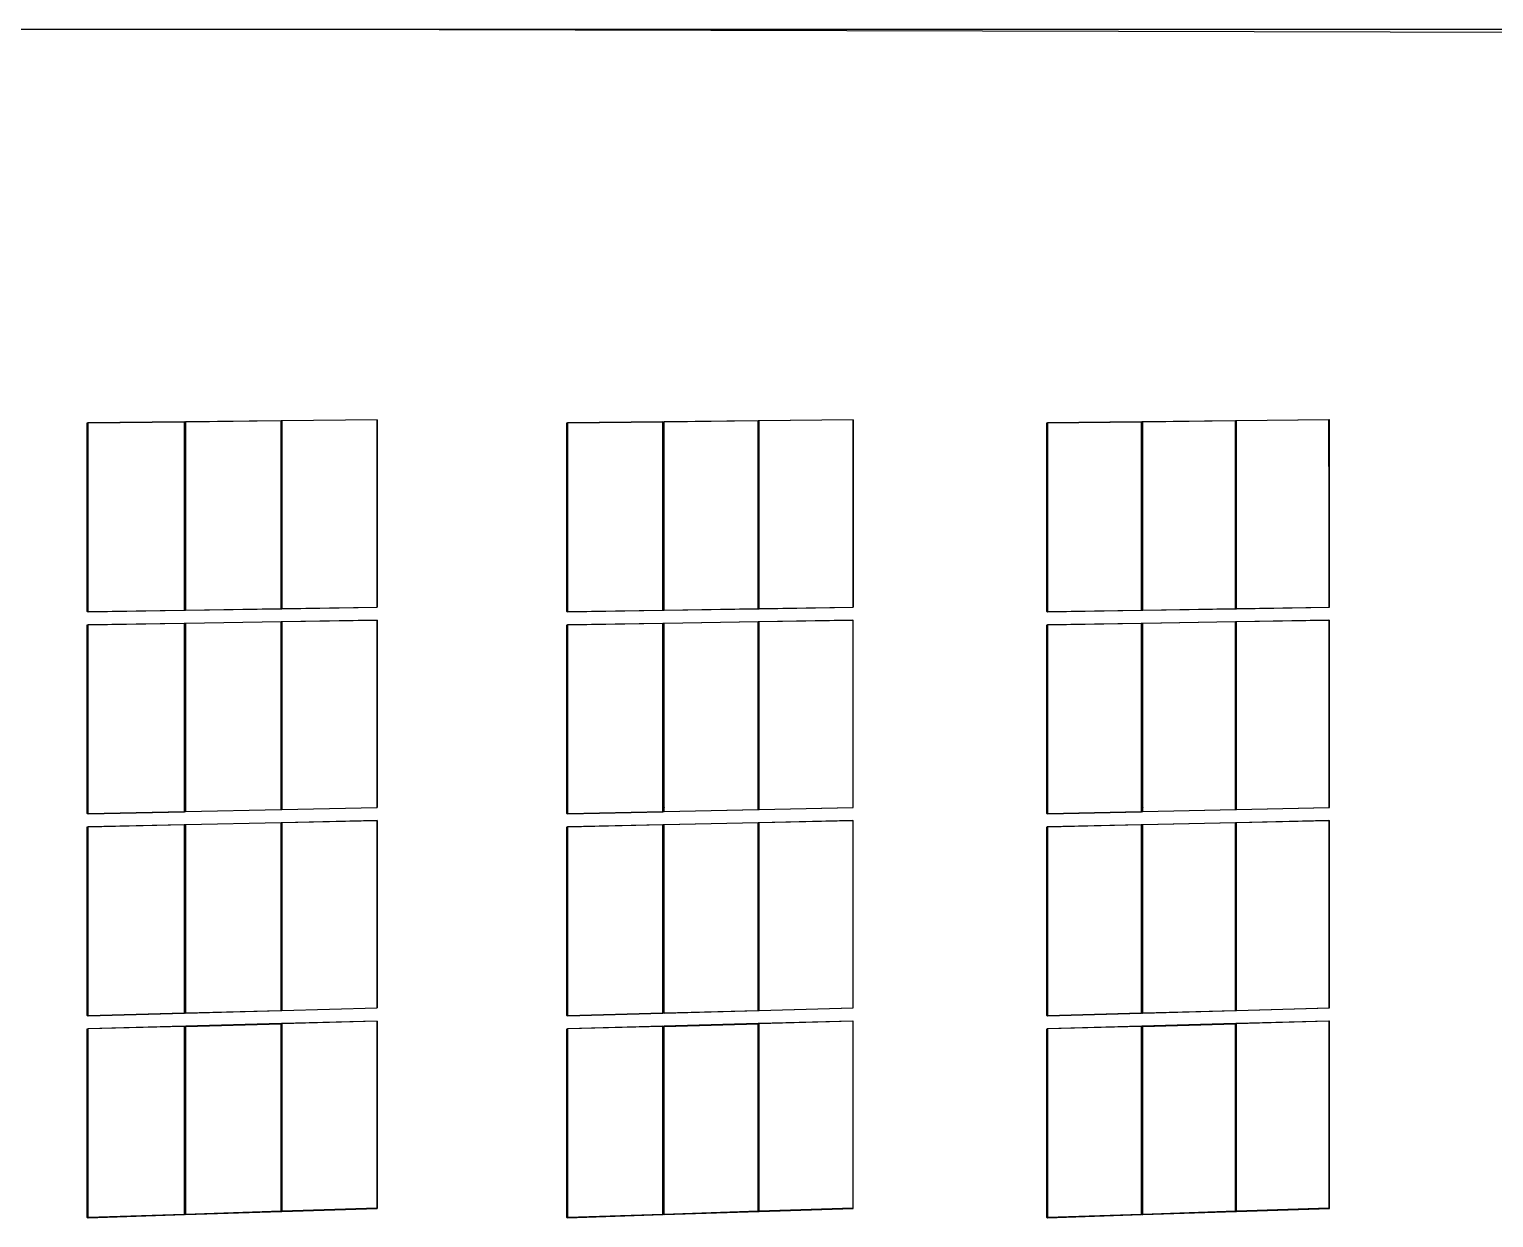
# Model space of a CAD drawing. Header units: inches. Extents: x -3457 to 3579, y -2730 to 2631.
# Drawn here: x -1955 to -1079, y -709 to 2 of the extents above; entities that cross this region are included whole.
import ezdxf

# ---------------------------------------------------------------- set-up
doc = ezdxf.new("R2010")
doc.units = ezdxf.units.IN
doc.header["$MEASUREMENT"] = 0

msp = doc.modelspace()

# ---------------------------------------------------------------- linework, layer by layer
for p, q in [((-2886.52, 2.08), (-1.72, 2.08)), ((-2886.52, 2.06), (-1791.26, 2.06)), ((-1791.26, 2.06), (-1.7, -2.06)), ((-1791.26, 2.06), (-1.7, 2.06)), ((-1920.58, -346.32), (-1920.58, -233.45)), ((-1920.58, -233.45), (-1920.46, -233.49)), ((-1920.58, -233.45), (-1920.18, -233.45)), ((-1920.46, -346.32), (-1920.46, -233.49)), ((-1920.18, -233.49), (-1920.46, -233.49)), ((-1862.56, -232.84), (-1920.18, -233.45)), ((-1920.18, -233.45), (-1920.06, -233.49)), ((-1920.18, -233.45), (-1920.18, -233.49)), ((-1920.18, -233.49), (-1920.18, -346.32)), ((-1920.06, -233.49), (-1920.18, -233.49)), ((-1862.56, -232.88), (-1920.06, -233.49)), ((-1920.06, -346.32), (-1920.06, -233.49)), ((-1862.56, -232.84), (-1862.43, -232.87)), ((-1862.56, -232.84), (-1862.56, -232.88)), ((-1862.43, -232.87), (-1862.56, -232.88)), ((-1862.56, -232.88), (-1862.56, -345.41)), ((-1862.43, -345.47), (-1862.43, -232.87)), ((-1862.25, -345.41), (-1862.25, -232.83)), ((-1862.25, -232.83), (-1862.12, -232.87)), ((-1862.12, -345.46), (-1862.12, -232.87)), ((-1861.72, -232.87), (-1862.12, -232.87)), ((-1804.63, -232.22), (-1861.85, -232.83)), ((-1861.85, -232.83), (-1861.72, -232.87)), ((-1861.85, -232.83), (-1861.85, -345.4)), ((-1804.63, -232.26), (-1861.72, -232.87)), ((-1861.72, -345.4), (-1861.72, -232.87)), ((-1804.54, -232.22), (-1804.63, -232.22)), ((-1804.63, -232.26), (-1804.63, -232.22)), ((-1804.63, -232.22), (-1804.54, -232.25)), ((-1804.63, -344.5), (-1804.63, -232.26)), ((-1804.54, -232.26), (-1804.63, -232.26)), ((-1804.54, -232.22), (-1804.54, -232.25)), ((-1804.54, -232.22), (-1804.4, -232.26)), ((-1804.54, -232.25), (-1804.5, -232.26)), ((-1804.54, -232.25), (-1804.54, -232.26)), ((-1804.54, -232.26), (-1804.54, -344.5)), ((-1804.5, -232.26), (-1804.54, -232.26)), ((-1804.4, -232.26), (-1804.5, -232.26)), ((-1804.5, -344.52), (-1804.5, -232.26)), ((-1804.4, -317.21), (-1804.4, -232.26)), ((-1804.24, -232.26), (-1804.4, -232.26)), ((-1747.22, -231.61), (-1804.24, -232.22)), ((-1804.24, -232.22), (-1804.1, -232.26)), ((-1804.24, -232.22), (-1804.24, -232.26)), ((-1804.1, -232.26), (-1804.24, -232.26)), ((-1804.24, -271.4), (-1804.1, -232.26)), ((-1804.24, -232.26), (-1804.24, -271.4)), ((-1747.22, -231.65), (-1804.1, -232.26)), ((-1804.1, -344.49), (-1804.1, -232.26)), ((-1747.22, -231.61), (-1747.08, -231.65)), ((-1747.22, -231.61), (-1747.22, -231.65)), ((-1747.08, -231.65), (-1747.22, -231.65)), ((-1747.22, -231.65), (-1747.22, -343.6)), ((-1747.08, -343.65), (-1747.22, -231.65)), ((-1747.08, -343.65), (-1747.08, -231.65)), ((-1633.63, -346.32), (-1633.63, -233.45)), ((-1633.63, -233.45), (-1633.46, -233.49)), ((-1633.63, -233.45), (-1633.24, -233.45)), ((-1633.46, -346.32), (-1633.46, -233.49)), ((-1633.24, -233.49), (-1633.46, -233.49)), ((-1576.37, -232.84), (-1633.24, -233.45)), ((-1633.24, -233.45), (-1633.07, -233.49)), ((-1633.24, -233.45), (-1633.24, -233.49)), ((-1633.24, -233.49), (-1633.24, -346.32)), ((-1633.07, -233.49), (-1633.24, -233.49)), ((-1576.37, -232.88), (-1633.07, -233.49)), ((-1633.07, -346.32), (-1633.07, -233.49)), ((-1576.37, -232.84), (-1576.19, -232.87)), ((-1576.37, -232.84), (-1576.37, -232.88)), ((-1576.19, -232.87), (-1576.37, -232.88)), ((-1576.37, -232.88), (-1576.37, -345.41)), ((-1576.19, -345.47), (-1576.19, -232.87)), ((-1576.06, -345.41), (-1576.06, -232.83)), ((-1576.06, -232.83), (-1575.89, -232.87)), ((-1575.89, -345.46), (-1575.89, -232.87)), ((-1575.49, -232.87), (-1575.89, -232.87)), ((-1519.2, -232.22), (-1575.67, -232.83)), ((-1575.67, -232.83), (-1575.49, -232.87)), ((-1575.67, -232.83), (-1575.67, -345.4)), ((-1519.2, -232.26), (-1575.49, -232.87)), ((-1575.49, -345.4), (-1575.49, -232.87)), ((-1519.1, -232.22), (-1519.2, -232.22)), ((-1519.2, -232.26), (-1519.2, -232.22)), ((-1519.2, -232.22), (-1519.1, -232.24)), ((-1519.2, -344.5), (-1519.2, -232.26)), ((-1519.1, -232.26), (-1519.2, -232.26)), ((-1519.1, -232.22), (-1519.1, -232.24)), ((-1519.1, -232.22), (-1518.92, -232.26)), ((-1519.1, -232.24), (-1519.01, -232.26)), ((-1519.1, -232.24), (-1519.1, -232.26)), ((-1519.1, -232.26), (-1519.1, -344.5)), ((-1519.01, -232.26), (-1519.1, -232.26)), ((-1518.92, -232.26), (-1519.01, -232.26)), ((-1519.01, -344.53), (-1519.01, -232.26)), ((-1518.92, -317.21), (-1518.92, -232.26)), ((-1518.81, -232.26), (-1518.92, -232.26)), ((-1462.53, -231.61), (-1518.81, -232.22)), ((-1518.81, -232.22), (-1518.62, -232.26)), ((-1518.81, -232.22), (-1518.81, -232.26)), ((-1518.62, -232.26), (-1518.81, -232.26)), ((-1518.81, -285.12), (-1518.62, -232.26)), ((-1518.81, -232.26), (-1518.81, -285.12)), ((-1462.53, -231.65), (-1518.62, -232.26)), ((-1518.62, -344.49), (-1518.62, -232.26)), ((-1462.53, -231.61), (-1462.34, -231.65)), ((-1462.53, -231.61), (-1462.53, -231.65)), ((-1462.34, -231.65), (-1462.53, -231.65)), ((-1462.53, -231.65), (-1462.53, -343.6)), ((-1462.34, -343.65), (-1462.53, -231.65)), ((-1462.34, -343.65), (-1462.34, -231.65)), ((-1346.68, -346.32), (-1346.68, -233.45)), ((-1346.68, -233.45), (-1346.47, -233.49)), ((-1346.68, -233.45), (-1346.29, -233.45)), ((-1346.47, -346.32), (-1346.47, -233.49)), ((-1346.29, -233.49), (-1346.47, -233.49)), ((-1290.17, -232.84), (-1346.29, -233.45)), ((-1346.29, -233.45), (-1346.08, -233.49)), ((-1346.29, -233.45), (-1346.29, -233.49)), ((-1346.29, -233.49), (-1346.29, -346.32)), ((-1346.08, -233.49), (-1346.29, -233.49)), ((-1290.17, -232.88), (-1346.08, -233.49)), ((-1346.08, -346.32), (-1346.08, -233.49)), ((-1290.17, -232.84), (-1289.95, -232.87)), ((-1290.17, -232.84), (-1290.17, -232.88)), ((-1289.95, -232.87), (-1290.17, -232.88)), ((-1290.17, -232.88), (-1290.17, -345.41)), ((-1289.95, -345.47), (-1289.95, -232.87)), ((-1289.87, -345.41), (-1289.87, -232.83)), ((-1289.87, -232.83), (-1289.65, -232.87)), ((-1289.65, -345.46), (-1289.65, -232.87)), ((-1289.26, -232.87), (-1289.65, -232.87)), ((-1233.76, -232.22), (-1289.49, -232.83)), ((-1289.49, -232.83), (-1289.26, -232.87)), ((-1289.49, -232.83), (-1289.49, -345.4)), ((-1233.76, -232.26), (-1289.26, -232.87)), ((-1289.26, -345.4), (-1289.26, -232.87)), ((-1233.66, -232.22), (-1233.76, -232.22)), ((-1233.76, -232.26), (-1233.76, -232.22)), ((-1233.76, -232.22), (-1233.66, -232.24)), ((-1233.76, -344.5), (-1233.76, -232.26)), ((-1233.66, -232.26), (-1233.76, -232.26)), ((-1233.66, -232.22), (-1233.66, -232.24)), ((-1233.66, -232.22), (-1233.44, -232.26)), ((-1233.66, -232.24), (-1233.53, -232.26)), ((-1233.66, -232.24), (-1233.66, -232.26)), ((-1233.66, -232.26), (-1233.66, -344.5)), ((-1233.53, -232.26), (-1233.66, -232.26)), ((-1233.44, -232.26), (-1233.53, -232.26)), ((-1233.53, -344.53), (-1233.53, -232.26)), ((-1233.44, -317.21), (-1233.44, -232.26)), ((-1233.37, -232.26), (-1233.44, -232.26)), ((-1177.85, -231.61), (-1233.37, -232.22)), ((-1233.37, -232.22), (-1233.14, -232.26)), ((-1233.37, -232.22), (-1233.37, -232.26)), ((-1233.14, -232.26), (-1233.37, -232.26)), ((-1233.37, -299.19), (-1233.14, -232.26)), ((-1233.37, -232.26), (-1233.37, -299.19)), ((-1177.85, -231.65), (-1233.14, -232.26)), ((-1233.14, -344.49), (-1233.14, -232.26)), ((-1177.85, -231.61), (-1177.61, -231.65)), ((-1177.85, -231.61), (-1177.85, -231.65)), ((-1177.61, -231.65), (-1177.85, -231.65)), ((-1177.85, -231.65), (-1177.85, -343.6)), ((-1177.61, -343.65), (-1177.85, -231.65)), ((-1177.61, -343.65), (-1177.61, -231.65)), ((-1804.4, -317.21), (-1804.24, -271.4)), ((-1804.24, -271.4), (-1804.24, -344.5)), ((-1518.92, -317.21), (-1518.81, -285.12)), ((-1518.81, -285.12), (-1518.81, -344.5)), ((-1233.44, -317.21), (-1233.37, -299.19)), ((-1233.37, -299.19), (-1233.37, -344.5)), ((-1804.5, -344.52), (-1804.4, -317.21)), ((-1804.4, -344.56), (-1804.4, -317.21)), ((-1519.01, -344.53), (-1518.92, -317.21)), ((-1518.92, -344.56), (-1518.92, -317.21)), ((-1233.53, -344.53), (-1233.44, -317.21)), ((-1233.44, -344.56), (-1233.44, -317.21)), ((-1920.46, -346.38), (-1920.58, -346.32)), ((-1920.58, -346.32), (-1920.46, -346.32)), ((-1920.46, -346.32), (-1920.18, -346.32)), ((-1920.46, -346.38), (-1920.46, -346.32)), ((-1920.18, -346.32), (-1920.06, -346.38)), ((-1920.18, -346.32), (-1920.06, -346.32)), ((-1920.13, -346.38), (-1920.06, -346.38)), ((-1920.06, -346.32), (-1862.56, -345.41)), ((-1920.06, -346.38), (-1862.43, -345.47)), ((-1920.06, -346.38), (-1920.06, -346.32)), ((-1862.56, -345.41), (-1862.43, -345.47)), ((-1862.43, -345.47), (-1862.12, -345.46)), ((-1862.25, -345.41), (-1861.85, -345.4)), ((-1862.12, -345.46), (-1862.25, -345.41)), ((-1861.85, -345.4), (-1861.72, -345.46)), ((-1861.8, -345.46), (-1861.85, -345.4)), ((-1861.85, -345.4), (-1861.72, -345.4)), ((-1861.8, -345.46), (-1861.72, -345.46)), ((-1861.72, -345.4), (-1804.63, -344.5)), ((-1861.72, -345.46), (-1804.5, -344.56)), ((-1861.72, -345.46), (-1861.72, -345.4)), ((-1804.5, -344.56), (-1804.63, -344.5)), ((-1804.63, -344.5), (-1804.54, -344.5)), ((-1804.54, -344.5), (-1804.5, -344.56)), ((-1804.54, -344.5), (-1804.5, -344.52)), ((-1804.54, -344.5), (-1804.24, -344.5)), ((-1804.5, -344.56), (-1804.5, -344.52)), ((-1804.5, -344.52), (-1804.4, -344.56)), ((-1804.5, -344.56), (-1804.4, -344.56)), ((-1804.24, -344.5), (-1804.1, -344.49)), ((-1804.24, -344.5), (-1804.1, -344.55)), ((-1804.17, -344.55), (-1804.1, -344.55)), ((-1804.1, -344.49), (-1747.22, -343.6)), ((-1804.1, -344.55), (-1747.08, -343.65)), ((-1804.1, -344.55), (-1804.1, -344.49)), ((-1747.22, -343.6), (-1747.08, -343.65)), ((-1633.46, -346.38), (-1633.63, -346.32)), ((-1633.63, -346.32), (-1633.46, -346.32)), ((-1633.46, -346.32), (-1633.24, -346.32)), ((-1633.46, -346.38), (-1633.46, -346.32)), ((-1633.24, -346.32), (-1633.07, -346.38)), ((-1633.24, -346.32), (-1633.07, -346.32)), ((-1633.14, -346.38), (-1633.07, -346.38)), ((-1633.07, -346.32), (-1576.37, -345.41)), ((-1633.07, -346.38), (-1576.19, -345.47)), ((-1633.07, -346.38), (-1633.07, -346.32)), ((-1576.37, -345.41), (-1576.19, -345.47)), ((-1576.19, -345.47), (-1575.89, -345.46)), ((-1576.06, -345.41), (-1575.67, -345.4)), ((-1575.89, -345.46), (-1576.06, -345.41)), ((-1575.67, -345.4), (-1575.49, -345.46)), ((-1575.57, -345.46), (-1575.67, -345.4)), ((-1575.67, -345.4), (-1575.49, -345.4)), ((-1575.57, -345.46), (-1575.49, -345.46)), ((-1575.49, -345.4), (-1519.2, -344.5)), ((-1575.49, -345.46), (-1519.01, -344.56)), ((-1575.49, -345.46), (-1575.49, -345.4)), ((-1519.01, -344.56), (-1519.2, -344.5)), ((-1519.2, -344.5), (-1519.1, -344.5)), ((-1519.1, -344.5), (-1519.01, -344.56)), ((-1519.1, -344.5), (-1519.01, -344.53)), ((-1519.1, -344.5), (-1518.81, -344.5)), ((-1519.01, -344.56), (-1519.01, -344.53)), ((-1519.01, -344.53), (-1518.92, -344.56)), ((-1519.01, -344.56), (-1518.92, -344.56)), ((-1518.81, -344.5), (-1518.62, -344.49)), ((-1518.81, -344.5), (-1518.62, -344.55)), ((-1518.69, -344.55), (-1518.62, -344.55)), ((-1518.62, -344.49), (-1462.53, -343.6)), ((-1518.62, -344.55), (-1462.34, -343.65)), ((-1518.62, -344.55), (-1518.62, -344.49)), ((-1462.53, -343.6), (-1462.34, -343.65)), ((-1346.47, -346.38), (-1346.68, -346.32)), ((-1346.68, -346.32), (-1346.47, -346.32)), ((-1346.47, -346.32), (-1346.29, -346.32)), ((-1346.47, -346.38), (-1346.47, -346.32)), ((-1346.29, -346.32), (-1346.08, -346.38)), ((-1346.29, -346.32), (-1346.08, -346.32)), ((-1346.15, -346.38), (-1346.08, -346.38)), ((-1346.08, -346.32), (-1290.17, -345.41)), ((-1346.08, -346.38), (-1289.95, -345.47)), ((-1346.08, -346.38), (-1346.08, -346.32)), ((-1290.17, -345.41), (-1289.95, -345.47)), ((-1289.95, -345.47), (-1289.65, -345.46)), ((-1289.87, -345.41), (-1289.49, -345.4)), ((-1289.65, -345.46), (-1289.87, -345.41)), ((-1289.49, -345.4), (-1289.26, -345.46)), ((-1289.34, -345.46), (-1289.49, -345.4)), ((-1289.49, -345.4), (-1289.26, -345.4)), ((-1289.34, -345.46), (-1289.26, -345.46)), ((-1289.26, -345.4), (-1233.76, -344.5)), ((-1289.26, -345.46), (-1233.53, -344.56)), ((-1289.26, -345.46), (-1289.26, -345.4)), ((-1233.53, -344.56), (-1233.76, -344.5)), ((-1233.76, -344.5), (-1233.66, -344.5)), ((-1233.66, -344.5), (-1233.53, -344.56)), ((-1233.66, -344.5), (-1233.53, -344.53)), ((-1233.66, -344.5), (-1233.37, -344.5)), ((-1233.53, -344.56), (-1233.53, -344.53)), ((-1233.53, -344.53), (-1233.44, -344.56)), ((-1233.53, -344.56), (-1233.44, -344.56)), ((-1233.37, -344.5), (-1233.14, -344.49)), ((-1233.37, -344.5), (-1233.14, -344.55)), ((-1233.21, -344.55), (-1233.14, -344.55)), ((-1233.14, -344.49), (-1177.85, -343.6)), ((-1233.14, -344.55), (-1177.61, -343.65)), ((-1233.14, -344.55), (-1233.14, -344.49)), ((-1177.85, -343.6), (-1177.61, -343.65)), ((-1920.58, -467.15), (-1920.58, -354.27)), ((-1920.58, -354.27), (-1920.46, -354.33)), ((-1920.46, -467.22), (-1920.46, -354.33)), ((-1920.18, -354.33), (-1920.46, -354.33)), ((-1862.56, -353.34), (-1920.18, -354.27)), ((-1920.18, -354.27), (-1920.06, -354.32)), ((-1920.18, -354.27), (-1920.18, -354.33)), ((-1920.06, -354.32), (-1920.18, -354.33)), ((-1920.18, -354.33), (-1920.18, -467.14)), ((-1862.56, -353.4), (-1920.06, -354.32)), ((-1920.06, -467.14), (-1920.06, -354.32)), ((-1862.25, -353.33), (-1862.56, -353.34)), ((-1862.56, -353.34), (-1862.43, -353.4)), ((-1862.56, -353.34), (-1862.56, -353.4)), ((-1862.56, -353.4), (-1862.56, -465.92)), ((-1862.43, -353.4), (-1862.56, -353.4)), ((-1862.43, -465.99), (-1862.43, -353.4)), ((-1861.86, -353.33), (-1862.25, -353.33)), ((-1862.25, -465.91), (-1862.25, -353.33)), ((-1862.25, -353.33), (-1862.12, -353.39)), ((-1862.12, -464.84), (-1862.12, -353.39)), ((-1861.86, -353.39), (-1862.12, -353.39)), ((-1804.64, -352.41), (-1861.86, -353.33)), ((-1861.86, -353.33), (-1861.73, -353.39)), ((-1861.86, -353.33), (-1861.86, -353.39)), ((-1861.73, -353.39), (-1861.86, -353.39)), ((-1861.86, -353.39), (-1861.86, -463.84)), ((-1804.64, -352.47), (-1861.73, -353.39)), ((-1861.73, -463.35), (-1861.73, -353.39)), ((-1804.54, -352.41), (-1804.64, -352.41)), ((-1804.64, -352.47), (-1804.64, -352.41)), ((-1804.64, -352.41), (-1804.54, -352.45)), ((-1804.54, -352.46), (-1804.64, -352.47)), ((-1804.64, -464.69), (-1804.64, -352.47)), ((-1804.24, -352.4), (-1804.54, -352.41)), ((-1804.54, -352.41), (-1804.4, -352.46)), ((-1804.54, -352.41), (-1804.54, -352.45)), ((-1804.54, -352.45), (-1804.5, -352.46)), ((-1804.54, -352.45), (-1804.54, -352.46)), ((-1804.54, -352.46), (-1804.54, -464.68)), ((-1804.5, -352.46), (-1804.54, -352.46)), ((-1804.4, -352.46), (-1804.5, -352.46)), ((-1804.5, -464.68), (-1804.5, -352.46)), ((-1804.24, -352.46), (-1804.4, -352.46)), ((-1804.4, -464.68), (-1804.4, -352.46)), ((-1747.23, -351.48), (-1804.24, -352.4)), ((-1747.23, -351.54), (-1804.24, -352.4)), ((-1804.24, -352.4), (-1804.1, -352.46)), ((-1804.24, -352.4), (-1804.24, -352.46)), ((-1804.1, -352.46), (-1804.24, -352.46)), ((-1804.24, -352.46), (-1804.24, -464.68)), ((-1747.23, -351.54), (-1804.1, -352.46)), ((-1804.1, -464.67), (-1804.1, -352.46)), ((-1747.23, -351.48), (-1747.08, -351.54)), ((-1747.23, -351.48), (-1747.23, -351.54)), ((-1747.23, -351.54), (-1747.23, -463.47)), ((-1747.08, -351.54), (-1747.23, -351.54)), ((-1747.08, -463.54), (-1747.08, -351.54)), ((-1633.63, -467.15), (-1633.63, -354.27)), ((-1633.63, -354.27), (-1633.47, -354.33)), ((-1633.47, -467.22), (-1633.47, -354.33)), ((-1633.24, -354.33), (-1633.47, -354.33)), ((-1576.37, -353.34), (-1633.24, -354.27)), ((-1633.24, -354.27), (-1633.07, -354.32)), ((-1633.24, -354.27), (-1633.24, -354.33)), ((-1633.07, -354.32), (-1633.24, -354.33)), ((-1633.24, -354.33), (-1633.24, -467.14)), ((-1576.37, -353.4), (-1633.07, -354.32)), ((-1633.07, -467.13), (-1633.07, -354.32)), ((-1576.06, -353.33), (-1576.37, -353.34)), ((-1576.37, -353.34), (-1576.19, -353.4)), ((-1576.37, -353.34), (-1576.37, -353.4)), ((-1576.37, -353.4), (-1576.37, -465.92)), ((-1576.19, -353.4), (-1576.37, -353.4)), ((-1576.19, -465.99), (-1576.19, -353.4)), ((-1575.67, -353.33), (-1576.06, -353.33)), ((-1576.06, -465.91), (-1576.06, -353.33)), ((-1576.06, -353.33), (-1575.89, -353.39)), ((-1575.89, -464.84), (-1575.89, -353.39)), ((-1575.67, -353.39), (-1575.89, -353.39)), ((-1519.2, -352.41), (-1575.67, -353.33)), ((-1575.67, -353.33), (-1575.5, -353.39)), ((-1575.67, -353.33), (-1575.67, -353.39)), ((-1575.5, -353.39), (-1575.67, -353.39)), ((-1575.67, -353.39), (-1575.67, -464.02)), ((-1519.2, -352.47), (-1575.5, -353.39)), ((-1575.5, -463.35), (-1575.5, -353.39)), ((-1519.1, -352.41), (-1519.2, -352.41)), ((-1519.2, -352.47), (-1519.2, -352.41)), ((-1519.2, -352.41), (-1519.1, -352.44)), ((-1519.1, -352.46), (-1519.2, -352.47)), ((-1519.2, -464.69), (-1519.2, -352.47)), ((-1518.81, -352.4), (-1519.1, -352.41)), ((-1519.1, -352.41), (-1518.92, -352.46)), ((-1519.1, -352.41), (-1519.1, -352.44)), ((-1519.1, -352.44), (-1519.02, -352.46)), ((-1519.1, -352.44), (-1519.1, -352.46)), ((-1519.1, -352.46), (-1519.1, -464.68)), ((-1519.02, -352.46), (-1519.1, -352.46)), ((-1518.92, -352.46), (-1519.02, -352.46)), ((-1519.02, -464.68), (-1519.02, -352.46)), ((-1518.81, -352.46), (-1518.92, -352.46)), ((-1518.92, -464.68), (-1518.92, -352.46)), ((-1462.54, -351.48), (-1518.81, -352.4)), ((-1462.54, -351.54), (-1518.81, -352.4)), ((-1518.81, -352.4), (-1518.62, -352.46)), ((-1518.81, -352.4), (-1518.81, -352.46)), ((-1518.62, -352.46), (-1518.81, -352.46)), ((-1518.81, -352.46), (-1518.81, -464.68)), ((-1462.54, -351.54), (-1518.62, -352.46)), ((-1518.62, -464.67), (-1518.62, -352.46)), ((-1462.54, -351.48), (-1462.34, -351.54)), ((-1462.54, -351.48), (-1462.54, -351.54)), ((-1462.54, -351.54), (-1462.54, -463.47)), ((-1462.34, -351.54), (-1462.54, -351.54)), ((-1462.34, -463.54), (-1462.34, -351.54)), ((-1346.68, -467.15), (-1346.68, -354.27)), ((-1346.68, -354.27), (-1346.47, -354.33)), ((-1346.47, -467.22), (-1346.47, -354.33)), ((-1346.29, -354.33), (-1346.47, -354.33)), ((-1290.18, -353.34), (-1346.29, -354.27)), ((-1346.29, -354.27), (-1346.08, -354.32)), ((-1346.29, -354.27), (-1346.29, -354.33)), ((-1346.08, -354.32), (-1346.29, -354.33)), ((-1346.29, -354.33), (-1346.29, -467.14)), ((-1290.18, -353.4), (-1346.08, -354.32)), ((-1346.08, -467.13), (-1346.08, -354.32)), ((-1289.88, -353.33), (-1290.18, -353.34)), ((-1290.18, -353.34), (-1289.96, -353.4)), ((-1290.18, -353.34), (-1290.18, -353.4)), ((-1290.18, -353.4), (-1290.18, -465.92)), ((-1289.96, -353.4), (-1290.18, -353.4)), ((-1289.96, -465.99), (-1289.96, -353.4)), ((-1289.49, -353.33), (-1289.88, -353.33)), ((-1289.88, -465.91), (-1289.88, -353.33)), ((-1289.88, -353.33), (-1289.65, -353.39)), ((-1289.65, -464.84), (-1289.65, -353.39)), ((-1289.49, -353.39), (-1289.65, -353.39)), ((-1233.76, -352.41), (-1289.49, -353.33)), ((-1289.49, -353.33), (-1289.27, -353.39)), ((-1289.49, -353.33), (-1289.49, -353.39)), ((-1289.27, -353.39), (-1289.49, -353.39)), ((-1289.49, -353.39), (-1289.49, -464.2)), ((-1233.76, -352.47), (-1289.27, -353.39)), ((-1289.27, -463.35), (-1289.27, -353.39)), ((-1233.67, -352.41), (-1233.76, -352.41)), ((-1233.76, -352.47), (-1233.76, -352.41)), ((-1233.76, -352.41), (-1233.67, -352.43)), ((-1233.76, -464.69), (-1233.76, -352.47)), ((-1233.67, -352.47), (-1233.76, -352.47)), ((-1233.38, -352.4), (-1233.67, -352.41)), ((-1233.67, -352.41), (-1233.44, -352.46)), ((-1233.67, -352.41), (-1233.67, -352.43)), ((-1233.67, -352.43), (-1233.53, -352.46)), ((-1233.67, -352.43), (-1233.67, -352.47)), ((-1233.53, -352.46), (-1233.67, -352.47)), ((-1233.67, -352.47), (-1233.67, -464.68)), ((-1233.44, -352.46), (-1233.53, -352.46)), ((-1233.53, -464.68), (-1233.53, -352.46)), ((-1233.38, -352.46), (-1233.44, -352.46)), ((-1233.44, -464.68), (-1233.44, -352.46)), ((-1177.85, -351.48), (-1233.38, -352.4)), ((-1177.85, -351.54), (-1233.38, -352.4)), ((-1233.38, -352.4), (-1233.15, -352.46)), ((-1233.38, -352.4), (-1233.38, -352.46)), ((-1233.15, -352.46), (-1233.38, -352.46)), ((-1233.38, -352.46), (-1233.38, -464.68)), ((-1177.85, -351.54), (-1233.15, -352.46)), ((-1233.15, -464.67), (-1233.15, -352.46)), ((-1177.85, -351.48), (-1177.61, -351.54)), ((-1177.85, -351.48), (-1177.85, -351.54)), ((-1177.85, -351.54), (-1177.85, -463.47)), ((-1177.61, -351.54), (-1177.85, -351.54)), ((-1177.61, -463.54), (-1177.61, -351.54)), ((-1861.86, -463.84), (-1862.12, -464.84)), ((-1861.73, -463.35), (-1861.86, -463.84)), ((-1861.86, -463.84), (-1861.86, -465.9)), ((-1861.73, -465.9), (-1861.73, -463.35)), ((-1804.1, -464.67), (-1747.23, -463.47)), ((-1804.1, -464.75), (-1747.08, -463.54)), ((-1747.23, -463.47), (-1747.08, -463.54)), ((-1575.67, -464.02), (-1575.89, -464.84)), ((-1575.5, -463.35), (-1575.67, -464.02)), ((-1575.67, -464.02), (-1575.67, -465.9)), ((-1575.5, -465.9), (-1575.5, -463.35)), ((-1518.62, -464.67), (-1462.54, -463.47)), ((-1518.62, -464.75), (-1462.34, -463.54)), ((-1462.54, -463.47), (-1462.34, -463.54)), ((-1289.49, -464.2), (-1289.65, -464.84)), ((-1289.27, -463.35), (-1289.49, -464.2)), ((-1289.49, -464.2), (-1289.49, -465.9)), ((-1289.27, -465.9), (-1289.27, -463.35)), ((-1233.15, -464.67), (-1177.85, -463.47)), ((-1233.15, -464.75), (-1177.61, -463.54)), ((-1177.85, -463.47), (-1177.61, -463.54)), ((-1920.58, -467.15), (-1920.18, -467.14)), ((-1920.46, -467.22), (-1920.58, -467.15)), ((-1920.14, -467.21), (-1920.46, -467.22)), ((-1920.18, -467.14), (-1920.06, -467.21)), ((-1920.18, -467.14), (-1920.06, -467.14)), ((-1920.06, -467.21), (-1920.14, -467.21)), ((-1920.06, -467.14), (-1862.56, -465.92)), ((-1920.06, -467.21), (-1862.43, -465.99)), ((-1920.06, -467.21), (-1920.06, -467.14)), ((-1862.56, -465.92), (-1862.43, -465.99)), ((-1862.12, -464.84), (-1862.43, -465.99)), ((-1862.25, -465.91), (-1861.86, -465.9)), ((-1862.12, -465.98), (-1862.25, -465.91)), ((-1862.12, -465.98), (-1862.12, -464.84)), ((-1861.86, -465.9), (-1861.73, -465.98)), ((-1861.86, -465.9), (-1861.73, -465.9)), ((-1804.64, -472.59), (-1861.86, -473.83)), ((-1861.8, -465.98), (-1861.73, -465.98)), ((-1861.73, -465.9), (-1804.64, -464.69)), ((-1861.73, -465.98), (-1804.5, -464.76)), ((-1861.73, -465.98), (-1861.73, -465.9)), ((-1804.64, -472.67), (-1861.73, -473.9)), ((-1804.64, -464.69), (-1804.54, -464.68)), ((-1804.5, -464.76), (-1804.64, -464.69)), ((-1804.54, -472.59), (-1804.64, -472.59)), ((-1804.64, -472.59), (-1804.54, -472.64)), ((-1804.64, -472.67), (-1804.64, -472.59)), ((-1804.64, -584.87), (-1804.64, -472.67)), ((-1804.54, -472.67), (-1804.64, -472.67)), ((-1804.54, -464.68), (-1804.5, -464.68)), ((-1804.54, -464.68), (-1804.5, -464.71)), ((-1804.24, -472.58), (-1804.54, -472.59)), ((-1804.54, -472.59), (-1804.41, -472.67)), ((-1804.54, -472.59), (-1804.54, -472.64)), ((-1804.54, -472.64), (-1804.5, -472.67)), ((-1804.54, -472.64), (-1804.54, -472.67)), ((-1804.54, -472.67), (-1804.54, -584.87)), ((-1804.5, -472.67), (-1804.54, -472.67)), ((-1804.5, -464.68), (-1804.4, -464.68)), ((-1804.5, -464.71), (-1804.5, -464.68)), ((-1804.5, -464.76), (-1804.5, -464.71)), ((-1804.5, -464.71), (-1804.4, -464.76)), ((-1804.5, -464.76), (-1804.4, -464.76)), ((-1804.41, -472.67), (-1804.5, -472.67)), ((-1804.5, -584.87), (-1804.5, -472.67)), ((-1804.24, -472.66), (-1804.41, -472.67)), ((-1804.41, -584.96), (-1804.41, -472.67)), ((-1804.4, -464.76), (-1804.4, -464.68)), ((-1804.4, -464.68), (-1804.24, -464.68)), ((-1804.1, -464.75), (-1804.4, -464.76)), ((-1804.24, -464.68), (-1804.1, -464.67)), ((-1804.24, -464.68), (-1804.1, -464.75)), ((-1747.23, -471.35), (-1804.24, -472.58)), ((-1804.24, -472.58), (-1804.11, -472.66)), ((-1804.24, -472.58), (-1804.24, -472.66)), ((-1804.24, -472.66), (-1804.24, -584.86)), ((-1804.11, -472.66), (-1804.24, -472.66)), ((-1747.23, -471.43), (-1804.11, -472.66)), ((-1804.11, -584.86), (-1804.11, -472.66)), ((-1804.1, -464.75), (-1804.1, -464.67)), ((-1747.23, -471.35), (-1747.08, -471.43)), ((-1747.23, -471.35), (-1747.23, -471.43)), ((-1747.23, -471.43), (-1747.23, -583.34)), ((-1747.08, -471.43), (-1747.23, -471.43)), ((-1747.08, -583.43), (-1747.08, -471.43)), ((-1633.63, -467.15), (-1633.24, -467.14)), ((-1633.47, -467.22), (-1633.63, -467.15)), ((-1633.14, -467.21), (-1633.47, -467.22)), ((-1633.24, -467.14), (-1633.07, -467.13)), ((-1633.24, -467.14), (-1633.07, -467.21)), ((-1633.07, -467.21), (-1633.14, -467.21)), ((-1633.07, -467.13), (-1576.37, -465.92)), ((-1633.07, -467.21), (-1576.19, -465.99)), ((-1633.07, -467.21), (-1633.07, -467.13)), ((-1576.37, -465.92), (-1576.19, -465.99)), ((-1575.89, -464.84), (-1576.19, -465.99)), ((-1576.06, -465.91), (-1575.67, -465.9)), ((-1575.89, -465.98), (-1576.06, -465.91)), ((-1575.89, -465.98), (-1575.89, -464.84)), ((-1575.67, -465.9), (-1575.5, -465.98)), ((-1575.67, -465.9), (-1575.5, -465.9)), ((-1519.2, -472.59), (-1575.67, -473.83)), ((-1575.57, -465.98), (-1575.5, -465.98)), ((-1575.5, -465.9), (-1519.2, -464.69)), ((-1575.5, -465.98), (-1519.02, -464.76)), ((-1575.5, -465.98), (-1575.5, -465.9)), ((-1519.2, -472.67), (-1575.5, -473.9)), ((-1519.2, -464.69), (-1519.1, -464.68)), ((-1519.02, -464.76), (-1519.2, -464.69)), ((-1519.11, -472.59), (-1519.2, -472.59)), ((-1519.2, -472.59), (-1519.11, -472.63)), ((-1519.2, -472.67), (-1519.2, -472.59)), ((-1519.2, -584.87), (-1519.2, -472.67)), ((-1519.11, -472.67), (-1519.2, -472.67)), ((-1518.81, -472.58), (-1519.11, -472.59)), ((-1519.11, -472.59), (-1518.92, -472.67)), ((-1519.11, -472.59), (-1519.11, -472.63)), ((-1519.11, -472.63), (-1519.02, -472.67)), ((-1519.11, -472.63), (-1519.11, -472.67)), ((-1519.11, -472.67), (-1519.11, -584.87)), ((-1519.02, -472.67), (-1519.11, -472.67)), ((-1519.1, -464.68), (-1519.02, -464.72)), ((-1519.1, -464.68), (-1519.02, -464.68)), ((-1519.02, -464.68), (-1518.92, -464.68)), ((-1519.02, -464.72), (-1519.02, -464.68)), ((-1519.02, -464.76), (-1519.02, -464.72)), ((-1519.02, -464.72), (-1518.92, -464.76)), ((-1519.02, -464.76), (-1518.92, -464.76)), ((-1518.92, -472.67), (-1519.02, -472.67)), ((-1519.02, -584.87), (-1519.02, -472.67)), ((-1518.92, -464.68), (-1518.81, -464.68)), ((-1518.92, -464.76), (-1518.92, -464.68)), ((-1518.62, -464.75), (-1518.92, -464.76)), ((-1518.81, -472.66), (-1518.92, -472.67)), ((-1518.92, -584.96), (-1518.92, -472.67)), ((-1518.81, -464.68), (-1518.62, -464.67)), ((-1518.81, -464.68), (-1518.62, -464.75)), ((-1462.54, -471.35), (-1518.81, -472.58)), ((-1518.81, -472.58), (-1518.63, -472.66)), ((-1518.81, -472.58), (-1518.81, -472.66)), ((-1518.81, -472.66), (-1518.81, -584.86)), ((-1518.63, -472.66), (-1518.81, -472.66)), ((-1462.54, -471.43), (-1518.63, -472.66)), ((-1518.63, -584.86), (-1518.63, -472.66)), ((-1518.62, -464.75), (-1518.62, -464.67)), ((-1462.54, -471.35), (-1462.35, -471.43)), ((-1462.54, -471.35), (-1462.54, -471.43)), ((-1462.54, -471.43), (-1462.54, -583.34)), ((-1462.35, -471.43), (-1462.54, -471.43)), ((-1462.35, -583.43), (-1462.35, -471.43)), ((-1346.68, -467.15), (-1346.29, -467.14)), ((-1346.47, -467.22), (-1346.68, -467.15)), ((-1346.15, -467.21), (-1346.47, -467.22)), ((-1346.29, -467.14), (-1346.08, -467.13)), ((-1346.29, -467.14), (-1346.08, -467.21)), ((-1346.08, -467.21), (-1346.15, -467.21)), ((-1346.08, -467.13), (-1290.18, -465.92)), ((-1346.08, -467.21), (-1289.96, -465.99)), ((-1346.08, -467.21), (-1346.08, -467.13)), ((-1290.18, -465.92), (-1289.96, -465.99)), ((-1289.65, -464.84), (-1289.96, -465.99)), ((-1289.88, -465.91), (-1289.49, -465.9)), ((-1289.65, -465.98), (-1289.88, -465.91)), ((-1289.65, -465.98), (-1289.65, -464.84)), ((-1289.49, -465.9), (-1289.27, -465.98)), ((-1289.49, -465.9), (-1289.27, -465.9)), ((-1233.76, -472.59), (-1289.49, -473.83)), ((-1289.34, -465.98), (-1289.27, -465.98)), ((-1289.27, -465.9), (-1233.76, -464.69)), ((-1289.27, -465.98), (-1233.53, -464.76)), ((-1289.27, -465.98), (-1289.27, -465.9)), ((-1233.76, -472.67), (-1289.27, -473.9)), ((-1233.76, -464.69), (-1233.67, -464.68)), ((-1233.53, -464.76), (-1233.76, -464.69)), ((-1233.67, -472.59), (-1233.76, -472.59)), ((-1233.76, -472.59), (-1233.67, -472.62)), ((-1233.76, -472.67), (-1233.76, -472.59)), ((-1233.76, -584.87), (-1233.76, -472.67)), ((-1233.67, -472.67), (-1233.76, -472.67)), ((-1233.67, -464.68), (-1233.53, -464.73)), ((-1233.67, -464.68), (-1233.53, -464.68)), ((-1233.38, -472.58), (-1233.67, -472.59)), ((-1233.67, -472.59), (-1233.44, -472.67)), ((-1233.67, -472.59), (-1233.67, -472.62)), ((-1233.67, -472.62), (-1233.53, -472.67)), ((-1233.67, -472.62), (-1233.67, -472.67)), ((-1233.67, -472.67), (-1233.67, -584.87)), ((-1233.53, -472.67), (-1233.67, -472.67)), ((-1233.53, -464.68), (-1233.44, -464.68)), ((-1233.53, -464.73), (-1233.53, -464.68)), ((-1233.53, -464.76), (-1233.53, -464.73)), ((-1233.53, -464.73), (-1233.44, -464.76)), ((-1233.53, -464.76), (-1233.44, -464.76)), ((-1233.44, -472.67), (-1233.53, -472.67)), ((-1233.53, -584.86), (-1233.53, -472.67)), ((-1233.44, -464.68), (-1233.38, -464.68)), ((-1233.44, -464.76), (-1233.44, -464.68)), ((-1233.15, -464.75), (-1233.44, -464.76)), ((-1233.38, -472.66), (-1233.44, -472.67)), ((-1233.44, -584.96), (-1233.44, -472.67)), ((-1233.38, -464.68), (-1233.15, -464.67)), ((-1233.38, -464.68), (-1233.15, -464.75)), ((-1177.85, -471.35), (-1233.38, -472.58)), ((-1233.38, -472.58), (-1233.15, -472.66)), ((-1233.38, -472.58), (-1233.38, -472.66)), ((-1233.38, -472.66), (-1233.38, -584.86)), ((-1233.15, -472.66), (-1233.38, -472.66)), ((-1233.15, -464.75), (-1233.15, -464.67)), ((-1177.85, -471.43), (-1233.15, -472.66)), ((-1233.15, -584.85), (-1233.15, -472.66)), ((-1177.85, -471.35), (-1177.61, -471.43)), ((-1177.85, -471.35), (-1177.85, -471.43)), ((-1177.85, -471.43), (-1177.85, -583.34)), ((-1177.61, -471.43), (-1177.85, -471.43)), ((-1177.61, -583.43), (-1177.61, -471.43)), ((-1920.58, -587.97), (-1920.58, -475.09)), ((-1920.58, -475.09), (-1920.46, -475.17)), ((-1920.06, -475.16), (-1920.46, -475.17)), ((-1920.46, -588.06), (-1920.46, -475.17)), ((-1862.56, -473.84), (-1920.18, -475.09)), ((-1920.18, -475.09), (-1920.06, -475.16)), ((-1920.18, -475.09), (-1920.18, -587.96)), ((-1862.56, -473.92), (-1920.06, -475.16)), ((-1920.06, -587.95), (-1920.06, -475.16)), ((-1862.26, -473.83), (-1862.56, -473.84)), ((-1862.56, -473.84), (-1862.44, -473.92)), ((-1862.56, -473.84), (-1862.56, -473.92)), ((-1862.56, -473.92), (-1862.56, -586.42)), ((-1862.44, -473.92), (-1862.56, -473.92)), ((-1862.44, -586.51), (-1862.44, -473.92)), ((-1861.86, -473.83), (-1862.26, -473.83)), ((-1862.26, -473.83), (-1862.13, -473.91)), ((-1862.26, -586.41), (-1862.26, -473.83)), ((-1861.86, -473.91), (-1862.13, -473.91)), ((-1862.13, -586.5), (-1862.13, -473.91)), ((-1861.86, -473.83), (-1861.73, -473.9)), ((-1861.86, -473.83), (-1861.86, -473.91)), ((-1861.73, -473.9), (-1861.86, -473.91)), ((-1861.86, -473.91), (-1861.86, -586.4)), ((-1861.73, -586.4), (-1861.73, -473.9)), ((-1633.63, -587.97), (-1633.63, -475.09)), ((-1633.63, -475.09), (-1633.47, -475.17)), ((-1633.07, -475.16), (-1633.47, -475.17)), ((-1633.47, -588.06), (-1633.47, -475.17)), ((-1576.37, -473.84), (-1633.24, -475.09)), ((-1633.24, -475.09), (-1633.07, -475.16)), ((-1633.24, -475.09), (-1633.24, -587.96)), ((-1576.37, -473.92), (-1633.07, -475.16)), ((-1633.07, -587.95), (-1633.07, -475.16)), ((-1576.07, -473.83), (-1576.37, -473.84)), ((-1576.37, -473.84), (-1576.2, -473.92)), ((-1576.37, -473.84), (-1576.37, -473.92)), ((-1576.37, -473.92), (-1576.37, -586.42)), ((-1576.2, -473.92), (-1576.37, -473.92)), ((-1576.2, -586.51), (-1576.2, -473.92)), ((-1575.67, -473.83), (-1576.07, -473.83)), ((-1576.07, -473.83), (-1575.89, -473.91)), ((-1576.07, -586.41), (-1576.07, -473.83)), ((-1575.67, -473.91), (-1575.89, -473.91)), ((-1575.89, -586.5), (-1575.89, -473.91)), ((-1575.67, -473.83), (-1575.5, -473.9)), ((-1575.67, -473.83), (-1575.67, -473.91)), ((-1575.5, -473.9), (-1575.67, -473.91)), ((-1575.67, -473.91), (-1575.67, -586.4)), ((-1575.5, -586.39), (-1575.5, -473.9)), ((-1346.69, -587.97), (-1346.69, -475.09)), ((-1346.69, -475.09), (-1346.47, -475.17)), ((-1346.08, -475.16), (-1346.47, -475.17)), ((-1346.47, -588.06), (-1346.47, -475.17)), ((-1290.18, -473.84), (-1346.3, -475.09)), ((-1346.3, -475.09), (-1346.08, -475.16)), ((-1346.3, -475.09), (-1346.3, -587.96)), ((-1290.18, -473.92), (-1346.08, -475.16)), ((-1346.08, -587.95), (-1346.08, -475.16)), ((-1289.88, -473.83), (-1290.18, -473.84)), ((-1290.18, -473.84), (-1289.96, -473.92)), ((-1290.18, -473.84), (-1290.18, -473.92)), ((-1290.18, -473.92), (-1290.18, -586.42)), ((-1289.96, -473.92), (-1290.18, -473.92)), ((-1289.96, -586.51), (-1289.96, -473.92)), ((-1289.49, -473.83), (-1289.88, -473.83)), ((-1289.88, -473.83), (-1289.66, -473.91)), ((-1289.88, -586.41), (-1289.88, -473.83)), ((-1289.49, -473.91), (-1289.66, -473.91)), ((-1289.66, -586.5), (-1289.66, -473.91)), ((-1289.49, -473.83), (-1289.27, -473.9)), ((-1289.49, -473.83), (-1289.49, -473.91)), ((-1289.27, -473.9), (-1289.49, -473.91)), ((-1289.49, -473.91), (-1289.49, -586.4)), ((-1289.27, -586.39), (-1289.27, -473.9)), ((-1920.06, -587.95), (-1862.56, -586.42)), ((-1920.06, -588.05), (-1862.44, -586.51)), ((-1862.56, -586.42), (-1862.44, -586.51)), ((-1862.26, -586.41), (-1861.86, -586.4)), ((-1862.13, -586.5), (-1862.26, -586.41)), ((-1861.86, -586.4), (-1861.73, -586.49)), ((-1861.86, -586.4), (-1861.73, -586.4)), ((-1861.8, -586.5), (-1861.73, -586.49)), ((-1861.73, -586.4), (-1804.64, -584.87)), ((-1861.73, -586.49), (-1804.5, -584.96)), ((-1861.73, -586.49), (-1861.73, -586.4)), ((-1804.5, -584.96), (-1804.64, -584.87)), ((-1804.64, -584.87), (-1804.54, -584.87)), ((-1804.54, -584.87), (-1804.5, -584.87)), ((-1804.54, -584.87), (-1804.41, -584.96)), ((-1804.5, -584.87), (-1804.24, -584.86)), ((-1804.5, -584.96), (-1804.5, -584.87)), ((-1804.5, -584.96), (-1804.41, -584.96)), ((-1804.24, -584.86), (-1804.11, -584.95)), ((-1804.24, -584.86), (-1804.11, -584.86)), ((-1804.18, -584.96), (-1804.11, -584.95)), ((-1804.11, -584.86), (-1747.23, -583.34)), ((-1804.11, -584.95), (-1747.08, -583.43)), ((-1804.11, -584.95), (-1804.11, -584.86)), ((-1747.23, -583.34), (-1747.08, -583.43)), ((-1633.07, -587.95), (-1576.37, -586.42)), ((-1633.07, -588.05), (-1576.2, -586.51)), ((-1576.37, -586.42), (-1576.2, -586.51)), ((-1576.07, -586.41), (-1575.67, -586.4)), ((-1575.89, -586.5), (-1576.07, -586.41)), ((-1575.67, -586.4), (-1575.5, -586.39)), ((-1575.67, -586.4), (-1575.5, -586.49)), ((-1575.57, -586.5), (-1575.5, -586.49)), ((-1575.5, -586.39), (-1519.2, -584.87)), ((-1575.5, -586.49), (-1519.02, -584.96)), ((-1575.5, -586.49), (-1575.5, -586.39)), ((-1519.02, -584.96), (-1519.2, -584.87)), ((-1519.2, -584.87), (-1519.11, -584.87)), ((-1519.11, -584.87), (-1519.02, -584.87)), ((-1519.11, -584.87), (-1518.92, -584.96)), ((-1519.02, -584.87), (-1518.81, -584.86)), ((-1519.02, -584.96), (-1519.02, -584.87)), ((-1519.02, -584.96), (-1518.92, -584.96)), ((-1518.81, -584.86), (-1518.63, -584.95)), ((-1518.81, -584.86), (-1518.63, -584.86)), ((-1518.7, -584.96), (-1518.63, -584.95)), ((-1518.63, -584.86), (-1462.54, -583.34)), ((-1518.63, -584.95), (-1462.35, -583.43)), ((-1518.63, -584.95), (-1518.63, -584.86)), ((-1462.54, -583.34), (-1462.35, -583.43)), ((-1346.08, -587.95), (-1290.18, -586.42)), ((-1346.08, -588.05), (-1289.96, -586.51)), ((-1290.18, -586.42), (-1289.96, -586.51)), ((-1289.88, -586.41), (-1289.49, -586.4)), ((-1289.66, -586.5), (-1289.88, -586.41)), ((-1289.49, -586.4), (-1289.27, -586.39)), ((-1289.49, -586.4), (-1289.27, -586.49)), ((-1289.34, -586.5), (-1289.27, -586.49)), ((-1289.27, -586.39), (-1233.76, -584.87)), ((-1289.27, -586.49), (-1233.53, -584.96)), ((-1289.27, -586.49), (-1289.27, -586.39)), ((-1233.53, -584.96), (-1233.76, -584.87)), ((-1233.76, -584.87), (-1233.67, -584.87)), ((-1233.67, -584.87), (-1233.53, -584.86)), ((-1233.67, -584.87), (-1233.44, -584.96)), ((-1233.53, -584.96), (-1233.53, -584.86)), ((-1233.53, -584.86), (-1233.38, -584.86)), ((-1233.53, -584.96), (-1233.44, -584.96)), ((-1233.38, -584.86), (-1233.15, -584.85)), ((-1233.38, -584.86), (-1233.15, -584.95)), ((-1233.22, -584.96), (-1233.15, -584.95)), ((-1233.15, -584.85), (-1177.85, -583.34)), ((-1233.15, -584.95), (-1177.61, -583.43)), ((-1233.15, -584.95), (-1233.15, -584.85)), ((-1177.85, -583.34), (-1177.61, -583.43)), ((-1920.58, -587.97), (-1920.18, -587.96)), ((-1920.46, -588.06), (-1920.58, -587.97)), ((-1862.57, -594.34), (-1920.19, -595.9)), ((-1920.18, -587.96), (-1920.06, -587.95)), ((-1920.18, -587.96), (-1920.06, -588.05)), ((-1920.14, -588.05), (-1920.06, -588.05)), ((-1862.57, -594.44), (-1920.07, -596)), ((-1920.06, -588.05), (-1920.06, -587.95)), ((-1862.57, -594.34), (-1862.44, -594.44)), ((-1862.57, -594.34), (-1862.57, -594.44)), ((-1862.57, -594.44), (-1862.57, -706.92)), ((-1862.44, -594.44), (-1862.57, -594.44)), ((-1862.44, -707.03), (-1862.44, -594.44)), ((-1862.26, -706.91), (-1862.26, -594.34)), ((-1862.26, -594.34), (-1862.13, -594.43)), ((-1862.13, -594.43), (-1861.73, -594.42)), ((-1862.13, -707.02), (-1862.13, -594.43)), ((-1804.64, -592.78), (-1861.86, -594.33)), ((-1861.86, -594.33), (-1861.86, -706.9)), ((-1861.86, -594.33), (-1861.73, -594.42)), ((-1861.73, -594.42), (-1804.64, -592.87)), ((-1861.73, -706.89), (-1861.73, -594.42)), ((-1804.55, -592.77), (-1804.64, -592.78)), ((-1804.64, -592.87), (-1804.64, -592.78)), ((-1804.64, -592.78), (-1804.55, -592.84)), ((-1804.64, -705.05), (-1804.64, -592.87)), ((-1804.64, -592.87), (-1804.55, -592.87)), ((-1804.55, -592.77), (-1804.55, -592.84)), ((-1804.55, -592.77), (-1804.41, -592.87)), ((-1804.55, -592.84), (-1804.5, -592.87)), ((-1804.55, -592.84), (-1804.55, -592.87)), ((-1804.55, -592.87), (-1804.55, -705.05)), ((-1804.55, -592.87), (-1804.5, -592.87)), ((-1804.5, -705.09), (-1804.5, -592.87)), ((-1804.41, -592.87), (-1804.5, -592.87)), ((-1804.11, -592.86), (-1804.41, -592.87)), ((-1804.41, -705.17), (-1804.41, -592.87)), ((-1747.23, -591.22), (-1804.25, -592.77)), ((-1804.25, -592.77), (-1804.25, -705.04)), ((-1804.25, -592.77), (-1804.11, -592.86)), ((-1747.23, -591.32), (-1804.11, -592.86)), ((-1804.11, -705.04), (-1804.11, -592.86)), ((-1747.23, -591.22), (-1747.09, -591.32)), ((-1747.23, -591.22), (-1747.23, -591.32)), ((-1747.23, -591.32), (-1747.23, -703.21)), ((-1747.09, -591.32), (-1747.23, -591.32)), ((-1747.09, -703.32), (-1747.09, -591.32)), ((-1633.63, -587.97), (-1633.24, -587.96)), ((-1633.47, -588.06), (-1633.63, -587.97)), ((-1633.24, -587.96), (-1633.07, -587.95)), ((-1633.24, -587.96), (-1633.07, -588.05)), ((-1576.37, -594.34), (-1633.24, -595.9)), ((-1633.15, -588.05), (-1633.07, -588.05)), ((-1576.37, -594.45), (-1633.08, -596)), ((-1633.07, -588.05), (-1633.07, -587.95)), ((-1576.37, -594.34), (-1576.2, -594.44)), ((-1576.37, -594.34), (-1576.37, -594.45)), ((-1576.2, -594.44), (-1576.37, -594.45)), ((-1576.37, -594.45), (-1576.37, -706.92)), ((-1576.2, -707.03), (-1576.2, -594.44)), ((-1576.07, -706.91), (-1576.07, -594.34)), ((-1576.07, -594.34), (-1575.89, -594.43)), ((-1575.89, -594.43), (-1575.5, -594.42)), ((-1575.89, -707.02), (-1575.89, -594.43)), ((-1519.2, -592.78), (-1575.68, -594.33)), ((-1575.68, -594.33), (-1575.68, -706.9)), ((-1575.68, -594.33), (-1575.5, -594.42)), ((-1575.5, -594.42), (-1519.2, -592.88)), ((-1575.5, -706.89), (-1575.5, -594.42)), ((-1519.11, -592.77), (-1519.2, -592.78)), ((-1519.2, -592.88), (-1519.2, -592.78)), ((-1519.2, -592.78), (-1519.11, -592.82)), ((-1519.2, -592.88), (-1519.11, -592.87)), ((-1519.2, -705.05), (-1519.2, -592.88)), ((-1519.11, -592.77), (-1519.11, -592.82)), ((-1519.11, -592.77), (-1518.92, -592.87)), ((-1519.11, -592.82), (-1519.02, -592.87)), ((-1519.11, -592.82), (-1519.11, -592.87)), ((-1519.11, -592.87), (-1519.11, -705.05)), ((-1519.11, -592.87), (-1519.02, -592.87)), ((-1519.02, -705.11), (-1519.02, -592.87)), ((-1518.92, -592.87), (-1519.02, -592.87)), ((-1518.63, -592.86), (-1518.92, -592.87)), ((-1518.92, -705.17), (-1518.92, -592.87)), ((-1462.54, -591.22), (-1518.81, -592.77)), ((-1518.81, -592.77), (-1518.81, -705.04)), ((-1518.81, -592.77), (-1518.63, -592.86)), ((-1462.54, -591.32), (-1518.63, -592.86)), ((-1518.63, -705.04), (-1518.63, -592.86)), ((-1462.54, -591.22), (-1462.35, -591.32)), ((-1462.54, -591.22), (-1462.54, -591.32)), ((-1462.54, -591.32), (-1462.54, -703.21)), ((-1462.35, -591.32), (-1462.54, -591.32)), ((-1462.35, -703.32), (-1462.35, -591.32)), ((-1346.69, -587.97), (-1346.3, -587.96)), ((-1346.47, -588.06), (-1346.69, -587.97)), ((-1346.3, -587.96), (-1346.08, -587.95)), ((-1346.3, -587.96), (-1346.08, -588.05)), ((-1290.18, -594.34), (-1346.3, -595.9)), ((-1346.16, -588.05), (-1346.08, -588.05)), ((-1290.18, -594.45), (-1346.09, -596)), ((-1346.08, -588.05), (-1346.08, -587.95)), ((-1290.18, -594.34), (-1289.96, -594.44)), ((-1290.18, -594.34), (-1290.18, -594.45)), ((-1289.96, -594.44), (-1290.18, -594.45)), ((-1290.18, -594.45), (-1290.18, -706.92)), ((-1289.96, -707.03), (-1289.96, -594.44)), ((-1289.88, -706.91), (-1289.88, -594.34)), ((-1289.88, -594.34), (-1289.66, -594.43)), ((-1289.66, -594.43), (-1289.27, -594.42)), ((-1289.66, -707.02), (-1289.66, -594.43)), ((-1233.77, -592.78), (-1289.49, -594.33)), ((-1289.49, -594.33), (-1289.49, -706.9)), ((-1289.49, -594.33), (-1289.27, -594.42)), ((-1289.27, -594.42), (-1233.77, -592.88)), ((-1289.27, -706.89), (-1289.27, -594.42)), ((-1233.67, -592.77), (-1233.77, -592.78)), ((-1233.77, -592.88), (-1233.77, -592.78)), ((-1233.77, -592.78), (-1233.67, -592.81)), ((-1233.77, -592.88), (-1233.67, -592.87)), ((-1233.77, -705.05), (-1233.77, -592.88)), ((-1233.67, -592.77), (-1233.67, -592.81)), ((-1233.67, -592.77), (-1233.44, -592.87)), ((-1233.67, -592.81), (-1233.54, -592.87)), ((-1233.67, -592.81), (-1233.67, -592.87)), ((-1233.67, -592.87), (-1233.67, -705.05)), ((-1233.67, -592.87), (-1233.54, -592.87)), ((-1233.54, -705.12), (-1233.54, -592.87)), ((-1233.44, -592.87), (-1233.54, -592.87)), ((-1233.15, -592.86), (-1233.44, -592.87)), ((-1233.44, -705.17), (-1233.44, -592.87)), ((-1177.85, -591.22), (-1233.38, -592.77)), ((-1233.38, -592.77), (-1233.38, -705.04)), ((-1233.38, -592.77), (-1233.15, -592.86)), ((-1177.85, -591.32), (-1233.15, -592.86)), ((-1233.15, -705.03), (-1233.15, -592.86)), ((-1177.85, -591.22), (-1177.61, -591.32)), ((-1177.85, -591.22), (-1177.85, -591.32)), ((-1177.85, -591.32), (-1177.85, -703.21)), ((-1177.61, -591.32), (-1177.85, -591.32)), ((-1177.61, -703.32), (-1177.61, -591.32)), ((-1920.59, -595.91), (-1920.47, -596.01)), ((-1920.59, -708.79), (-1920.59, -595.91)), ((-1920.07, -596), (-1920.47, -596.01)), ((-1920.47, -708.9), (-1920.47, -596.01)), ((-1920.19, -595.9), (-1920.19, -708.78)), ((-1920.19, -595.9), (-1920.07, -596)), ((-1920.07, -708.77), (-1920.07, -596)), ((-1633.64, -595.91), (-1633.47, -596.01)), ((-1633.64, -708.79), (-1633.64, -595.91)), ((-1633.08, -596), (-1633.47, -596.01)), ((-1633.47, -708.9), (-1633.47, -596.01)), ((-1633.24, -595.9), (-1633.24, -708.78)), ((-1633.24, -595.9), (-1633.08, -596)), ((-1633.08, -708.77), (-1633.08, -596)), ((-1346.69, -595.91), (-1346.48, -596.01)), ((-1346.69, -708.79), (-1346.69, -595.91)), ((-1346.09, -596), (-1346.48, -596.01)), ((-1346.48, -708.9), (-1346.48, -596.01)), ((-1346.3, -595.9), (-1346.3, -708.78)), ((-1346.3, -595.9), (-1346.09, -596)), ((-1346.09, -708.77), (-1346.09, -596)), ((-1920.59, -708.79), (-1920.19, -708.78)), ((-1920.47, -708.9), (-1920.59, -708.79)), ((-1920.07, -708.77), (-1920.19, -708.78)), ((-1920.19, -708.78), (-1920.07, -708.89)), ((-1920.14, -708.89), (-1920.07, -708.89)), ((-1862.57, -706.92), (-1920.07, -708.77)), ((-1920.07, -708.89), (-1862.44, -707.03)), ((-1920.07, -708.89), (-1920.07, -708.77)), ((-1862.26, -706.91), (-1862.57, -706.92)), ((-1862.57, -706.92), (-1862.44, -707.03)), ((-1861.86, -706.9), (-1862.26, -706.91)), ((-1862.13, -707.02), (-1862.26, -706.91)), ((-1861.73, -706.89), (-1861.86, -706.9)), ((-1861.86, -706.9), (-1861.73, -707.01)), ((-1861.8, -707.01), (-1861.73, -707.01)), ((-1804.64, -705.05), (-1861.73, -706.89)), ((-1861.73, -707.01), (-1804.5, -705.17)), ((-1861.73, -707.01), (-1861.73, -706.89)), ((-1804.55, -705.05), (-1804.64, -705.05)), ((-1804.5, -705.17), (-1804.64, -705.05)), ((-1804.25, -705.04), (-1804.55, -705.05)), ((-1804.55, -705.05), (-1804.5, -705.09)), ((-1804.5, -705.09), (-1804.41, -705.17)), ((-1804.5, -705.17), (-1804.5, -705.09)), ((-1804.5, -705.17), (-1804.41, -705.17)), ((-1804.25, -705.04), (-1804.11, -705.16)), ((-1804.11, -705.04), (-1804.25, -705.04)), ((-1804.18, -705.16), (-1804.11, -705.16)), ((-1747.23, -703.21), (-1804.11, -705.04)), ((-1804.11, -705.16), (-1747.09, -703.32)), ((-1804.11, -705.16), (-1804.11, -705.04)), ((-1747.23, -703.21), (-1747.09, -703.32)), ((-1633.64, -708.79), (-1633.24, -708.78)), ((-1633.47, -708.9), (-1633.64, -708.79)), ((-1633.08, -708.77), (-1633.24, -708.78)), ((-1633.24, -708.78), (-1633.08, -708.89)), ((-1633.15, -708.89), (-1633.08, -708.89)), ((-1576.37, -706.92), (-1633.08, -708.77)), ((-1633.08, -708.89), (-1576.2, -707.03)), ((-1633.08, -708.89), (-1633.08, -708.77)), ((-1576.07, -706.91), (-1576.37, -706.92)), ((-1576.37, -706.92), (-1576.2, -707.03)), ((-1575.68, -706.9), (-1576.07, -706.91)), ((-1575.89, -707.02), (-1576.07, -706.91)), ((-1575.5, -706.89), (-1575.68, -706.9)), ((-1575.68, -706.9), (-1575.5, -707.01)), ((-1575.57, -707.01), (-1575.5, -707.01)), ((-1519.2, -705.05), (-1575.5, -706.89)), ((-1575.5, -707.01), (-1519.02, -705.17)), ((-1575.5, -707.01), (-1575.5, -706.89)), ((-1519.11, -705.05), (-1519.2, -705.05)), ((-1519.02, -705.17), (-1519.2, -705.05)), ((-1518.81, -705.04), (-1519.11, -705.05)), ((-1519.11, -705.05), (-1519.02, -705.11)), ((-1519.02, -705.11), (-1518.92, -705.17)), ((-1519.02, -705.17), (-1519.02, -705.11)), ((-1519.02, -705.17), (-1518.92, -705.17)), ((-1518.81, -705.04), (-1518.63, -705.16)), ((-1518.63, -705.04), (-1518.81, -705.04)), ((-1518.7, -705.16), (-1518.63, -705.16)), ((-1462.54, -703.21), (-1518.63, -705.04)), ((-1518.63, -705.16), (-1462.35, -703.32)), ((-1518.63, -705.16), (-1518.63, -705.04)), ((-1462.54, -703.21), (-1462.35, -703.32)), ((-1346.69, -708.79), (-1346.3, -708.78)), ((-1346.48, -708.9), (-1346.69, -708.79)), ((-1346.09, -708.77), (-1346.3, -708.78)), ((-1346.3, -708.78), (-1346.09, -708.89)), ((-1346.16, -708.89), (-1346.09, -708.89)), ((-1290.18, -706.92), (-1346.09, -708.77)), ((-1346.09, -708.89), (-1289.96, -707.03)), ((-1346.09, -708.89), (-1346.09, -708.77)), ((-1289.88, -706.91), (-1290.18, -706.92)), ((-1290.18, -706.92), (-1289.96, -707.03)), ((-1289.49, -706.9), (-1289.88, -706.91)), ((-1289.66, -707.02), (-1289.88, -706.91)), ((-1289.27, -706.89), (-1289.49, -706.9)), ((-1289.49, -706.9), (-1289.27, -707.01)), ((-1289.34, -707.01), (-1289.27, -707.01)), ((-1233.77, -705.05), (-1289.27, -706.89)), ((-1289.27, -707.01), (-1233.54, -705.17)), ((-1289.27, -707.01), (-1289.27, -706.89)), ((-1233.67, -705.05), (-1233.77, -705.05)), ((-1233.54, -705.17), (-1233.77, -705.05)), ((-1233.38, -705.04), (-1233.67, -705.05)), ((-1233.67, -705.05), (-1233.54, -705.12)), ((-1233.54, -705.12), (-1233.44, -705.17)), ((-1233.54, -705.17), (-1233.54, -705.12)), ((-1233.54, -705.17), (-1233.44, -705.17)), ((-1233.15, -705.03), (-1233.38, -705.04)), ((-1233.38, -705.04), (-1233.15, -705.16)), ((-1233.22, -705.16), (-1233.15, -705.16)), ((-1177.85, -703.21), (-1233.15, -705.03)), ((-1233.15, -705.16), (-1177.61, -703.32)), ((-1233.15, -705.16), (-1233.15, -705.03)), ((-1177.85, -703.21), (-1177.61, -703.32))]:
    msp.add_line(p, q)

doc.saveas('drawing.dxf')
